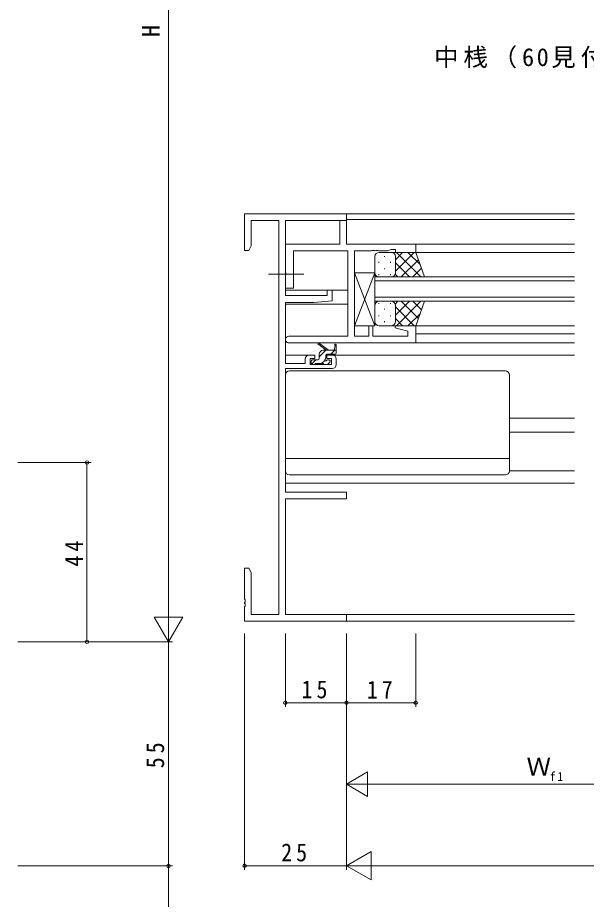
# Model space of a CAD drawing. Units: millimetres on the paper. Extents: x -420 to 373, y -297 to 267.
# Drawn here: x -263.6 to -124.1, y -188.2 to 29.4 of the extents above; entities that cross this region are included whole.
import ezdxf
from ezdxf.enums import TextEntityAlignment as Align

# ---------------------------------------------------------------- set-up
doc = ezdxf.new("R2010")
doc.units = ezdxf.units.MM
doc.linetypes.add('CHAIN2', pattern=[12, 9, -1, 1, -1])
doc.layers.add('0-2_USER1', color=3, linetype='Continuous')
for name, color, linetype, lineweight in [('0-3_YKK_11', 7, 'Continuous', 9), ('0-4_YKK_12', 2, 'Continuous', 9), ('0-5_YKK_13', 4, 'Continuous', 9), ('0-7_YKK_D', 6, 'Continuous', 9)]:
    doc.layers.add(name, color=color, linetype=linetype, lineweight=lineweight)
doc.styles.add('ＭＳ ゴシック', font='')
doc.styles.get('ＭＳ ゴシック').set_extended_font_data('MS Gothic')

msp = doc.modelspace()

# ---------------------------------------------------------------- linework, layer by layer
at = {"layer": '0-3_YKK_11'}
for p, q in [((-207.949, -18.709), (-182.949, -18.709)), ((-207.949, -27.709), (-207.949, -18.709)), ((-182.949, -18.709), (-182.949, -20.339)), ((-206.319, -20.339), (-206.319, -26.618)), ((-199.579, -20.339), (-206.319, -20.339)), ((-199.579, -117.079), (-199.579, -20.339)), ((-197.949, -20.339), (-197.949, -38.809)), ((-182.949, -20.339), (-197.949, -20.339)), ((-184.579, -20.409), (-182.949, -20.409)), ((-184.579, -26.209), (-184.579, -20.409)), ((-182.949, -20.409), (-182.949, -26.209)), ((-206.949, -27.709), (-207.949, -27.709)), ((-206.319, -26.618), (-206.949, -27.709)), ((-197.949, -26.209), (-184.579, -26.209)), ((-197.949, -33.05), (-197.949, -26.209)), ((-195.949, -27.839), (-195.949, -37.009)), ((-182.579, -27.839), (-195.949, -27.839)), ((-182.949, -26.209), (-165.949, -26.209)), ((-182.579, -48.779), (-182.579, -27.839)), ((-180.949, -27.839), (-180.949, -48.779)), ((-176.908, -27.839), (-180.949, -27.839)), ((-176.724, -27.719), (-176.908, -27.839)), ((-176.174, -27.719), (-176.724, -27.719)), ((-175.991, -27.839), (-176.174, -27.719)), ((-175.908, -27.839), (-175.991, -27.839)), ((-175.724, -27.719), (-175.908, -27.839)), ((-175.174, -27.719), (-175.724, -27.719)), ((-174.991, -27.839), (-175.174, -27.719)), ((-172.856, -27.839), (-174.991, -27.839)), ((-171.949, -27.509), (-172.856, -27.839)), ((-170.949, -27.509), (-171.949, -27.509)), ((-170.949, -28.209), (-170.949, -27.509)), ((-165.949, -28.209), (-170.949, -28.209)), ((-165.949, -26.209), (-165.949, -28.209)), ((-197.829, -33.234), (-197.949, -33.05)), ((-197.949, -33.967), (-197.829, -33.784)), ((-197.949, -37.009), (-197.949, -33.967)), ((-197.829, -33.784), (-197.829, -33.234)), ((-195.949, -37.009), (-197.949, -37.009)), ((-197.949, -38.809), (-187.649, -38.809)), ((-187.649, -37.509), (-186.449, -37.509)), ((-187.649, -38.809), (-187.649, -37.509)), ((-186.449, -37.509), (-186.449, -40.115)), ((-197.949, -40.509), (-197.949, -55.509)), ((-190.949, -40.509), (-197.949, -40.509)), ((-186.449, -40.115), (-190.949, -40.509)), ((-177.449, -46.209), (-176.449, -46.209)), ((-177.449, -48.779), (-177.449, -46.209)), ((-176.449, -46.209), (-176.449, -48.779)), ((-170.979, -46.731), (-170.91, -46.209)), ((-167.849, -47.57), (-170.979, -46.731)), ((-170.91, -46.209), (-165.949, -46.209)), ((-167.849, -48.779), (-167.849, -47.57)), ((-165.949, -46.209), (-165.949, -50.409)), ((-197.134, -48.779), (-182.579, -48.779)), ((-180.949, -48.779), (-177.449, -48.779)), ((-176.449, -48.779), (-167.849, -48.779)), ((-165.949, -50.409), (-197.134, -50.409)), ((-192.049, -53.409), (-190.749, -53.409)), ((-191.849, -54.209), (-191.849, -55.709)), ((-190.749, -54.209), (-191.849, -54.209)), ((-190.749, -53.409), (-190.749, -54.209)), ((-187.749, -53.409), (-186.449, -53.409)), ((-187.749, -54.209), (-187.749, -53.409)), ((-186.649, -54.209), (-187.749, -54.209)), ((-186.649, -55.709), (-186.649, -54.209)), ((-197.949, -55.509), (-193.049, -55.509)), ((-193.049, -55.509), (-193.049, -54.409)), ((-191.849, -55.709), (-186.649, -55.709)), ((-185.449, -54.409), (-185.449, -55.709)), ((-197.949, -56.709), (-197.949, -87.079)), ((-186.449, -56.709), (-197.949, -56.709)), ((-197.949, -87.079), (-182.949, -87.079)), ((-197.949, -88.709), (-197.949, -117.079)), ((-182.949, -88.709), (-197.949, -88.709)), ((-182.949, -87.079), (-182.949, -88.709)), ((-207.949, -105.709), (-206.949, -105.709)), ((-207.949, -113.251), (-207.949, -105.709)), ((-206.949, -105.709), (-206.319, -106.8)), ((-206.319, -106.8), (-206.319, -117.079)), ((-207.829, -113.434), (-207.949, -113.251)), ((-207.949, -114.167), (-207.829, -113.984)), ((-207.949, -114.251), (-207.949, -114.167)), ((-207.829, -114.434), (-207.949, -114.251)), ((-207.949, -115.167), (-207.829, -114.984)), ((-207.949, -118.709), (-207.949, -115.167)), ((-207.829, -113.984), (-207.829, -113.434)), ((-207.829, -114.984), (-207.829, -114.434)), ((-206.319, -117.079), (-199.579, -117.079)), ((-197.949, -117.079), (-182.949, -117.079)), ((-182.949, -117.079), (-182.949, -118.709)), ((-182.949, -118.709), (-207.949, -118.709))]:
    msp.add_line(p, q, dxfattribs=at)
for centre, radius, start, end in [((-197.134, -49.594), 0.815, 89.99998, 270), ((-192.049, -54.409), 1, 90, 179.99998), ((-186.449, -54.409), 1, 0, 89.99998), ((-186.449, -55.709), 1, 270, 359.99998)]:
    msp.add_arc(centre, radius, start, end, dxfattribs=at)
at = {"layer": '0-4_YKK_12'}
for p, q in [((-183.249, -18.709), (-126.949, -18.709)), ((-126.949, -20.109), (-182.949, -20.109)), ((-166.449, -28.209), (-126.949, -28.209)), ((-166.249, -26.209), (-126.949, -26.209)), ((-175.949, -34.209), (-175.949, -40.209)), ((-126.949, -34.209), (-175.949, -34.209)), ((-175.949, -35.209), (-126.949, -35.209)), ((-197.949, -37.509), (-182.579, -37.509)), ((-197.949, -40.909), (-182.579, -40.909)), ((-126.949, -39.209), (-175.949, -39.209)), ((-175.949, -40.209), (-126.949, -40.209)), ((-166.449, -46.209), (-126.949, -46.207)), ((-165.949, -48.21), (-126.949, -48.209)), ((-166.449, -50.409), (-126.949, -50.409)), ((-197.949, -53.409), (-192.049, -53.409)), ((-186.449, -53.409), (-126.949, -53.409)), ((-142.949, -68.909), (-126.949, -68.909)), ((-142.949, -72.309), (-126.949, -72.309)), ((-126.949, -81.809), (-142.949, -81.809)), ((-197.949, -84.809), (-126.949, -84.809)), ((-197.649, -117.079), (-126.949, -117.079)), ((-183.249, -118.709), (-126.949, -118.709))]:
    msp.add_line(p, q, dxfattribs=at)
at = {"layer": '0-5_YKK_13'}
for p, q in [((-174.946, -28.211), (-171.946, -28.211)), ((-165.946, -28.211), (-171.946, -28.211)), ((-170.946, -30.003), (-169.154, -28.211)), ((-170.946, -32.832), (-166.326, -28.211)), ((-170.678, -28.211), (-164.678, -34.211)), ((-167.849, -28.211), (-164.888, -31.172)), ((-163.803, -34.211), (-165.946, -28.211)), ((-175.946, -33.211), (-175.946, -29.211)), ((-173.582, -29.131), (-173.582, -29.331)), ((-170.946, -29.211), (-170.946, -32.811)), ((-170.946, -29.611), (-170.946, -33.211)), ((-169.497, -34.211), (-165.301, -30.015)), ((-174.997, -30.546), (-174.997, -30.746)), ((-173.582, -32.161), (-173.582, -32.361)), ((-172.167, -30.546), (-172.167, -30.746)), ((-170.946, -30.771), (-167.506, -34.211)), ((-166.669, -34.211), (-164.557, -32.099)), ((-180.949, -33.209), (-180.949, -46.209)), ((-175.949, -33.209), (-180.949, -33.209)), ((-175.949, -33.209), (-180.949, -46.209)), ((-180.949, -33.209), (-175.949, -46.209)), ((-175.949, -46.209), (-175.949, -33.209)), ((-174.997, -33.576), (-174.997, -33.776)), ((-171.946, -34.211), (-174.946, -34.211)), ((-172.167, -33.576), (-172.167, -33.776)), ((-172.167, -34.211), (-163.803, -34.211)), ((-171.002, -33.543), (-170.334, -34.211)), ((-175.946, -41.209), (-175.946, -45.209)), ((-174.997, -40.844), (-174.997, -40.644)), ((-171.946, -40.209), (-174.946, -40.209)), ((-172.167, -40.209), (-163.803, -40.209)), ((-172.167, -40.844), (-172.167, -40.644)), ((-171.002, -40.877), (-170.334, -40.209)), ((-170.946, -43.649), (-167.506, -40.209)), ((-170.946, -44.809), (-170.946, -41.209)), ((-170.678, -46.209), (-164.678, -40.209)), ((-169.497, -40.209), (-165.301, -44.405)), ((-166.669, -40.209), (-164.557, -42.321)), ((-163.803, -40.209), (-165.946, -46.209)), ((-173.582, -42.259), (-173.582, -42.059)), ((-170.946, -41.589), (-166.326, -46.209)), ((-170.946, -45.209), (-170.946, -41.609)), ((-167.849, -46.209), (-164.888, -43.249)), ((-174.997, -43.874), (-174.997, -43.674)), ((-173.582, -45.289), (-173.582, -45.089)), ((-172.167, -43.874), (-172.167, -43.674)), ((-170.946, -44.418), (-169.154, -46.209)), ((-180.949, -46.209), (-175.949, -46.209)), ((-174.946, -46.209), (-171.946, -46.209)), ((-165.946, -46.209), (-171.946, -46.209)), ((-187.949, -52.209), (-189.769, -50.808)), ((-188.028, -52.209), (-189.649, -53.83)), ((-187.349, -52.209), (-189.567, -50.526)), ((-188.649, -52.209), (-185.449, -52.209)), ((-185.783, -52.209), (-186.783, -53.209)), ((-185.749, -51.083), (-185.948, -52.209)), ((-185.449, -52.909), (-185.449, -50.91)), ((-189.649, -54.309), (-189.649, -53.209)), ((-188.049, -54.148), (-188.049, -53.509)), ((-187.749, -53.209), (-185.749, -53.209)), ((-191.649, -54.909), (-191.649, -55.409)), ((-190.428, -54.609), (-191.492, -55.673)), ((-189.949, -54.609), (-191.349, -54.609)), ((-191.349, -55.709), (-190.849, -55.709)), ((-190.649, -55.509), (-188.549, -55.509)), ((-188.28, -54.706), (-189.083, -55.509)), ((-188.349, -55.709), (-187.749, -55.709)), ((-187.249, -54.609), (-187.588, -54.609)), ((-187.537, -55.621), (-187.037, -55.121)), ((-197.949, -81.809), (-197.949, -58.309)), ((-196.949, -57.309), (-143.949, -57.309)), ((-142.949, -81.809), (-142.949, -58.309)), ((-197.949, -78.769), (-142.949, -78.769)), ((-142.949, -81.808), (-126.949, -81.808)), ((-196.949, -82.809), (-143.949, -82.809))]:
    msp.add_line(p, q, dxfattribs=at)
at = {"layer": '0-5_YKK_13', "linetype": 'CHAIN2'}
msp.add_line((-202.079, -33.509), (-193.449, -33.509), dxfattribs=at)
at = {"layer": '0-5_YKK_13'}
for centre, radius, start, end in [((-174.946, -29.211), 1, 90, 180), ((-171.946, -29.211), 1, 0, 90), ((-171.946, -29.211), 1, 0, 90), ((-174.946, -33.211), 1, 180, 270), ((-171.946, -33.211), 1, 270, 0), ((-171.946, -33.211), 1, 270, 0), ((-174.946, -41.209), 1, 90, 180), ((-171.946, -41.209), 1, 0, 90), ((-171.946, -41.209), 1, 0, 90), ((-174.946, -45.209), 1, 180, 270), ((-171.946, -45.209), 1, 270, 0), ((-171.946, -45.209), 1, 270, 0), ((-189.749, -50.609), 0.2, 24.41711, 264.41711), ((-188.649, -53.209), 1, 90, 180), ((-185.649, -50.91), 0.2, 0, 239.99998), ((-189.949, -54.309), 0.3, 270, 0), ((-188.349, -54.148), 0.3, 303.05573, 0), ((-187.749, -53.509), 0.3, 90, 180), ((-185.749, -52.909), 0.3, 270, 0), ((-191.349, -54.909), 0.3, 90, 180), ((-191.349, -55.409), 0.3, 180, 270), ((-190.849, -55.509), 0.2, 270, 0), ((-188.349, -55.509), 0.2, 180, 270), ((-188.049, -54.609), 0.25, 123.05573, 326.94426), ((-187.588, -54.909), 0.3, 90, 146.94426), ((-187.749, -55.409), 0.3, 270, 314.99998), ((-187.249, -54.909), 0.3, 314.99998, 90), ((-196.949, -58.309), 1, 90, 180), ((-143.949, -58.309), 1, 0, 90), ((-196.949, -81.809), 1, 180, 270), ((-143.949, -81.809), 1, 270, 0)]:
    msp.add_arc(centre, radius, start, end, dxfattribs=at)
at = {"layer": '0-7_YKK_D'}
for p, q in [((-226.645, 169.219), (-226.645, -116.781)), ((-263.645, -79.781), (-245.645, -79.781)), ((-246.645, -123.781), (-246.645, -79.781)), ((-226.645, -123.781), (-226.645, -111.657)), ((-223.145, -117.719), (-230.145, -117.719)), ((-226.645, -123.781), (-230.145, -117.719)), ((-226.645, -123.781), (-223.145, -117.719)), ((-207.949, -121.709), (-207.949, -179.709)), ((-197.949, -121.709), (-197.949, -139.709)), ((-182.949, -121.709), (-182.949, -159.709)), ((-182.949, -121.709), (-182.949, -139.709)), ((-182.949, -121.709), (-182.949, -179.709)), ((-182.949, -121.709), (-182.949, -179.709)), ((-182.949, -121.709), (-182.949, -139.709)), ((-165.949, -121.709), (-165.949, -139.709)), ((-263.645, -123.781), (-225.645, -123.781)), ((-263.645, -123.781), (-245.645, -123.781)), ((-263.645, -123.781), (-225.645, -123.781)), ((-226.645, -123.781), (-226.645, -178.781)), ((-197.949, -138.709), (-182.949, -138.709)), ((-182.949, -138.709), (-165.949, -138.709)), ((-182.949, -158.709), (-177.753, -155.709)), ((-177.753, -161.709), (-177.753, -155.709)), ((-182.949, -158.709), (-172.557, -158.709)), ((-182.949, -158.709), (-177.753, -161.709)), ((-176.949, -158.709), (-90.949, -158.709)), ((-182.949, -178.709), (-176.887, -175.209)), ((-176.887, -182.209), (-176.887, -175.209)), ((-263.645, -178.781), (-225.645, -178.781)), ((-263.645, -178.781), (-225.645, -178.781)), ((-226.645, -178.781), (-226.645, -188.781)), ((-182.949, -178.709), (-207.949, -178.709)), ((-182.949, -178.709), (-170.825, -178.709)), ((-182.949, -178.709), (-176.887, -182.209)), ((-175.949, -178.709), (297.051, -178.709))]:
    msp.add_line(p, q, dxfattribs=at)
for centre in [(-246.645, -79.781), (-246.645, -123.781), (-197.949, -138.709), (-182.949, -138.709), (-182.949, -138.709), (-165.949, -138.709), (-226.645, -178.781), (-226.645, -178.781), (-207.949, -178.709)]:
    msp.add_circle(centre, 0.425, dxfattribs=at)

# ---------------------------------------------------------------- texts
at = {"layer": '0-2_USER1', "insert": (-161.46, 16.941), "char_height": 4.399, "attachment_point": 7, "style": 'ＭＳ ゴシック'}
msp.add_mtext('\\T1.2;中桟（60見付）', dxfattribs=at)
at = {"layer": '0-7_YKK_D', "color": 3, "style": 'ＭＳ ゴシック'}
msp.add_text('H', height=4.399, rotation=90, dxfattribs=at).set_placement((-227.445, 24.619), align=Align.BOTTOM_LEFT)
msp.add_text('Ｗ', height=4.399, dxfattribs=at).set_placement((-138.749, -157.909), align=Align.BOTTOM_LEFT)
at = {"layer": '0-7_YKK_D', "color": 3, "char_height": 4.399, "attachment_point": 7, "rotation": 90, "style": 'ＭＳ ゴシック'}
for s, insert in [('\\T1.36;\\W0.9;44', (-247.645, -105.301)), ('\\T1.36;\\W0.9;55', (-227.645, -154.801))]:
    msp.add_mtext(s, dxfattribs=dict(at, insert=insert))
at = {"layer": '0-7_YKK_D', "color": 3, "char_height": 4.399, "attachment_point": 7, "style": 'ＭＳ ゴシック'}
for s, insert in [('\\T1.36;\\W0.9;15', (-193.969, -137.709)), ('\\T1.36;\\W0.9;17', (-177.969, -137.709)), ('\\T1.36;\\W0.9;25', (-198.969, -177.709))]:
    msp.add_mtext(s, dxfattribs=dict(at, insert=insert))
at = {"layer": '0-7_YKK_D', "color": 7, "insert": (-132.989, -157.909), "char_height": 2.199, "attachment_point": 7, "style": 'ＭＳ ゴシック'}
msp.add_mtext('\\T1.36;\\W0.9;f1', dxfattribs=at)

doc.saveas('drawing.dxf')
